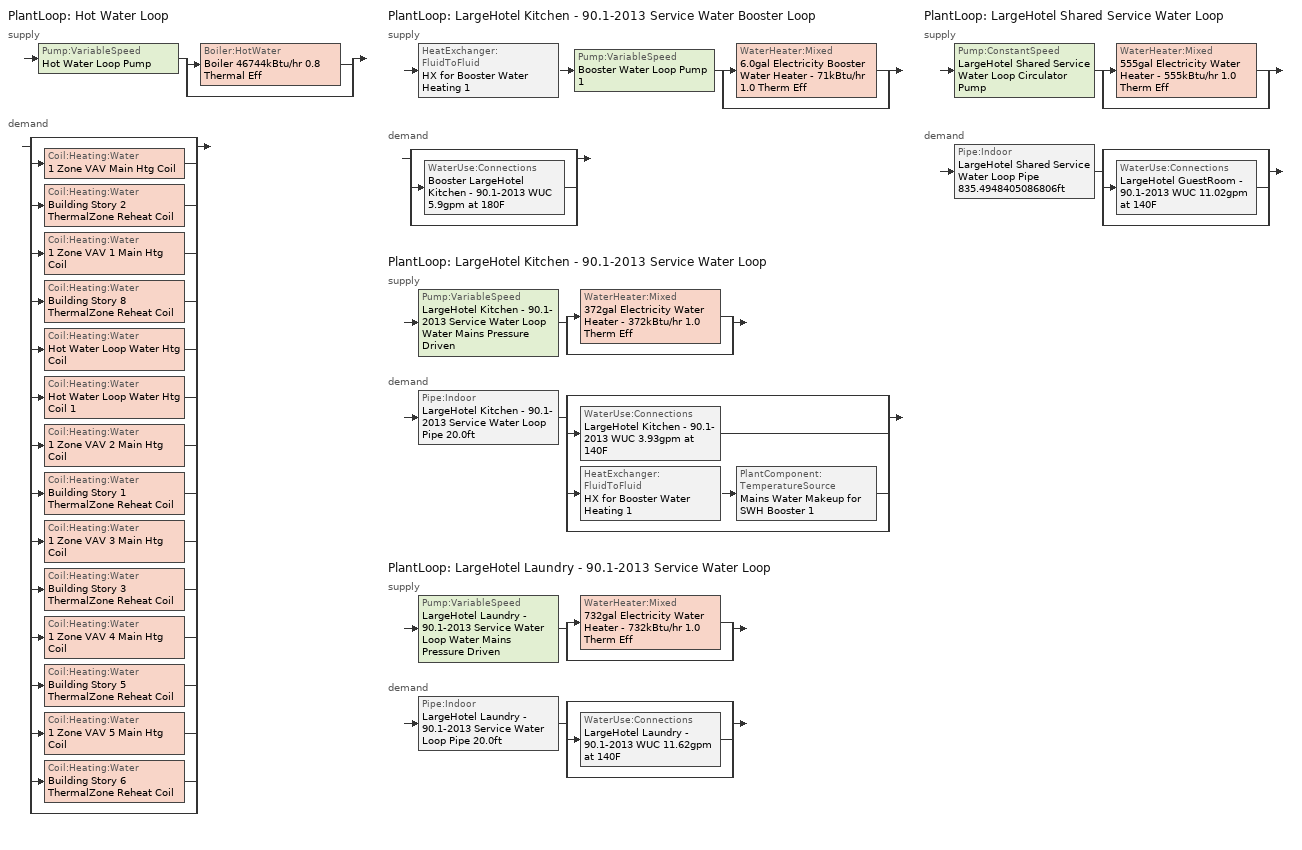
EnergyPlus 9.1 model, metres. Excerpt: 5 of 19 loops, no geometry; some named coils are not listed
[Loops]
PlantLoop 'Hot Water Loop'
 supply: Pump:VariableSpeed 'Hot Water Loop Pump' > split
  | Boiler:HotWater 'Boiler 46744kBtu/hr 0.8 Thermal Eff'
  | bypass
 demand: split
  | bypass
  | Coil:Heating:Water '1 Zone VAV Main Htg Coil'
  | Coil:Heating:Water 'Building Story 2 ThermalZone Reheat Coil'
  | Coil:Heating:Water '1 Zone VAV 1 Main Htg Coil'
  | Coil:Heating:Water 'Building Story 8 ThermalZone Reheat Coil'
  | Coil:Heating:Water 'Hot Water Loop Water Htg Coil'
  | Coil:Heating:Water 'Hot Water Loop Water Htg Coil 1'
  | Coil:Heating:Water '1 Zone VAV 2 Main Htg Coil'
  | Coil:Heating:Water 'Building Story 1 ThermalZone Reheat Coil'
  | Coil:Heating:Water '1 Zone VAV 3 Main Htg Coil'
  | Coil:Heating:Water 'Building Story 3 ThermalZone Reheat Coil'
  | Coil:Heating:Water '1 Zone VAV 4 Main Htg Coil'
  | Coil:Heating:Water 'Building Story 5 ThermalZone Reheat Coil'
  | Coil:Heating:Water '1 Zone VAV 5 Main Htg Coil'
  | Coil:Heating:Water 'Building Story 6 ThermalZone Reheat Coil'
  | bypass
PlantLoop 'LargeHotel Kitchen - 90.1-2013 Service Water Booster Loop'
 supply: HeatExchanger:FluidToFluid 'HX for Booster Water Heating 1' > Pump:VariableSpeed 'Booster Water Loop Pump 1' > split
  | WaterHeater:Mixed '6.0gal Electricity Booster Water Heater - 71kBtu/hr 1.0 Therm Eff'
  | bypass
 demand: split
  | bypass
  | WaterUse:Connections 'Booster LargeHotel Kitchen - 90.1-2013 WUC 5.9gpm at 180F'
  | bypass
PlantLoop 'LargeHotel Kitchen - 90.1-2013 Service Water Loop'
 supply: Pump:VariableSpeed 'LargeHotel Kitchen - 90.1-2013 Service Water Loop Water Mains Pressure Driven' > split
  | WaterHeater:Mixed '372gal Electricity Water Heater - 372kBtu/hr 1.0 Therm Eff'
  | bypass
 demand: Pipe:Indoor 'LargeHotel Kitchen - 90.1-2013 Service Water Loop Pipe 20.0ft' > split
  | bypass
  | WaterUse:Connections 'LargeHotel Kitchen - 90.1-2013 WUC 3.93gpm at 140F'
  | HeatExchanger:FluidToFluid 'HX for Booster Water Heating 1' > PlantComponent:TemperatureSource 'Mains Water Makeup for SWH Booster 1'
  | bypass
PlantLoop 'LargeHotel Laundry - 90.1-2013 Service Water Loop'
 supply: Pump:VariableSpeed 'LargeHotel Laundry - 90.1-2013 Service Water Loop Water Mains Pressure Driven' > split
  | WaterHeater:Mixed '732gal Electricity Water Heater - 732kBtu/hr 1.0 Therm Eff'
  | bypass
 demand: Pipe:Indoor 'LargeHotel Laundry - 90.1-2013 Service Water Loop Pipe 20.0ft' > split
  | bypass
  | WaterUse:Connections 'LargeHotel Laundry - 90.1-2013 WUC 11.62gpm at 140F'
  | bypass
PlantLoop 'LargeHotel Shared Service Water Loop'
 supply: Pump:ConstantSpeed 'LargeHotel Shared Service Water Loop Circulator Pump' > split
  | WaterHeater:Mixed '555gal Electricity Water Heater - 555kBtu/hr 1.0 Therm Eff'
  | bypass
 demand: Pipe:Indoor 'LargeHotel Shared Service Water Loop Pipe 835.4948405086806ft' > split
  | bypass
  | WaterUse:Connections 'LargeHotel GuestRoom - 90.1-2013 WUC 11.02gpm at 140F'
  | bypass
[Material] Roughness=Smooth; Thickness {m}=0.001143; Conductivity {W/m-K}=386; Density {kg/m3}=8906.27; Specific Heat {J/kg-K}=385.1856; Thermal Absorptance=0.9; Solar Absorptance=0.7; Visible Absorptance=0.7
Copper pipe 0.75in type L 1; Copper pipe 0.75in type L 2; Copper pipe 0.75in type L 6
[Construction]
Uninsulated copper pipe 0.75in type L 1: Copper pipe 0.75in type L 1
Uninsulated copper pipe 0.75in type L 2: Copper pipe 0.75in type L 2
Uninsulated copper pipe 0.75in type L 6: Copper pipe 0.75in type L 6
[ZoneControl:Thermostat] Control Object Type 1=ThermostatSetpoint:DualSetpoint
Name | Zone or ZoneList | Control Type Schedule | Control Name 1
Building Story 4 ThermalZone Thermostat | Building Story 4 ThermalZone | Building Story 4 ThermalZone Thermostat Schedule | Story Mid6 Blended Space Type Thermostat
Building Story 7 ThermalZone Thermostat | Building Story 7 ThermalZone | Building Story 7 ThermalZone Thermostat Schedule | Story Top Blended Space Type Thermostat
[ThermostatSetpoint:DualSetpoint] Heating Setpoint Temperature Schedule=HotelLarge Adva_OccGuestRoom_HtgSP_Sch; Cooling Setpoint Temperature Schedule=HotelLarge Adva_OccGuestRoom_ClgSP_Sch
Story Mid6 Blended Space Type Thermostat; Story Top Blended Space Type Thermostat
[Coil:Heating:Water] Availability Schedule=Always On Discrete; U-Factor Times Area Value {W/K}=Autosize; Maximum Water Flow Rate {m3/s}=Autosize; Performance Input Method=UFactorTimesAreaAndDesignWaterFlowRate; Rated Capacity {W}=Autosize; Rated Inlet Water Temperature {C}=82.2222; Rated Outlet Water Temperature {C}=71.1111; Rated Ratio for Air and Water Convection=0.5
Name | Rated Inlet Air Temperature {C} | Rated Outlet Air Temperature {C}
Building Story 1 ThermalZone Reheat Coil; Building Story 2 ThermalZone Reheat Coil; Building Story 3 ThermalZone Reheat Coil; Building Story 5 ThermalZone Reheat Coil; Building Story 6 ThermalZone Reheat Coil; Building Story 8 ThermalZone Reheat Coil | 12.7778 | 40
Hot Water Loop Water Htg Coil; Hot Water Loop Water Htg Coil 1 | 16.6 | 32.2
[Zone equipment]
Building Story 4 ThermalZone: Building Story 4 ThermalZone PTAC
Building Story 7 ThermalZone: Building Story 7 ThermalZone PTAC
[Sizing:Zone] Zone Cooling Design Supply Air Temperature Input Method=SupplyAirTemperature; Zone Cooling Design Supply Air Temperature {C}=13.8889; Zone Cooling Design Supply Air Temperature Difference {deltaC}=11.11; Zone Heating Design Supply Air Temperature Input Method=SupplyAirTemperature; Zone Heating Design Supply Air Temperature {C}=50; Zone Heating Design Supply Air Temperature Difference {deltaC}=11.11; Zone Cooling Design Supply Air Humidity Ratio {kgWater/kgDryAir}=0.008; Zone Heating Design Supply Air Humidity Ratio {kgWater/kgDryAir}=0.008; Cooling Design Air Flow Method=DesignDay; Cooling Design Air Flow Rate {m3/s}=0; Cooling Minimum Air Flow per Zone Floor Area {m3/s-m2}=0.000762; Cooling Minimum Air Flow {m3/s}=0; Cooling Minimum Air Flow Fraction=0; Heating Design Air Flow Method=DesignDay; Heating Design Air Flow Rate {m3/s}=0; Heating Maximum Air Flow per Zone Floor Area {m3/s-m2}=0.002032; Heating Maximum Air Flow {m3/s}=0.141576; Heating Maximum Air Flow Fraction=0.3; Account for Dedicated Outdoor Air System=No
Name | Design Specification Outdoor Air Object | Design Specification Zone Air Distribution Object
Building Story 4 ThermalZone | Blended OA 6 | Building Story 4 ThermalZone Design Spec Zone Air Dist
Building Story 7 ThermalZone | Blended OA 7 | Building Story 7 ThermalZone Design Spec Zone Air Dist
[DesignSpecification:ZoneAirDistribution] Zone Air Distribution Effectiveness in Cooling Mode=1; Zone Air Distribution Effectiveness in Heating Mode=1
Building Story 4 ThermalZone Design Spec Zone Air Dist; Building Story 7 ThermalZone Design Spec Zone Air Dist
[DesignSpecification:OutdoorAir] Outdoor Air Method=Sum; Outdoor Air Flow per Zone Floor Area {m3/s-m2}=0.0003048; Outdoor Air Flow per Zone {m3/s}=0; Outdoor Air Flow Air Changes per Hour {1/hr}=0
Name | Outdoor Air Flow per Person {m3/s-person}
Blended OA 6 | 0.00260137
Blended OA 7 | 0.00235974
[ZoneHVAC:PackagedTerminalAirConditioner] Availability Schedule=Always On Discrete; Cooling Supply Air Flow Rate {m3/s}=Autosize; Heating Supply Air Flow Rate {m3/s}=Autosize; No Load Supply Air Flow Rate {m3/s}=Autosize; Cooling Outdoor Air Flow Rate {m3/s}=Autosize; Heating Outdoor Air Flow Rate {m3/s}=Autosize; No Load Outdoor Air Flow Rate {m3/s}=Autosize; Fan Placement=DrawThrough; Supply Air Fan Operating Mode Schedule=Always On Discrete
Name | Supply Air Fan | Heating Coil | Cooling Coil
Building Story 4 ThermalZone PTAC | Building Story 4 ThermalZone PTAC Fan | Hot Water Loop Water Htg Coil | Building Story 4 ThermalZone PTAC 1spd DX AC Clg Coil 2464kBtu/hr 9.5EER
Building Story 7 ThermalZone PTAC | Building Story 7 ThermalZone PTAC Fan | Hot Water Loop Water Htg Coil 1 | Building Story 7 ThermalZone PTAC 1spd DX AC Clg Coil 2362kBtu/hr 9.5EER
[Fan:ConstantVolume] Availability Schedule=Always On Discrete; Fan Total Efficiency=0.385; Pressure Rise {Pa}=331.288; Maximum Flow Rate {m3/s}=AutoSize; Motor Efficiency=0.7; Motor In Airstream Fraction=1
Building Story 4 ThermalZone PTAC Fan; Building Story 7 ThermalZone PTAC Fan
[Coil:Cooling:DX:SingleSpeed] Availability Schedule=Always On Discrete; Gross Rated Total Cooling Capacity {W}=Autosize; Gross Rated Sensible Heat Ratio=Autosize; Gross Rated Cooling COP {W/W}=3.2994; Rated Air Flow Rate {m3/s}=Autosize; Rated Evaporator Fan Power Per Volume Flow Rate {W/(m3/s)}=773.3; Total Cooling Capacity Function of Temperature Curve=PSZ-Fine Storage DX Coil Cap-FT; Total Cooling Capacity Function of Flow Fraction Curve=DX Coil Cap-FF; Energy Input Ratio Function of Temperature Curve=PSZ-AC DX Coil EIR-FT; Energy Input Ratio Function of Flow Fraction Curve=Split DX Coil EIR-FF; Part Load Fraction Correlation Curve=HPACCOOLPLFFPLR; Condenser Type=AirCooled; Evaporative Condenser Effectiveness=0; Evaporative Condenser Air Flow Rate {m3/s}=Autosize; Evaporative Condenser Pump Rated Power Consumption {W}=Autosize; Crankcase Heater Capacity {W}=0; Maximum Outdoor Dry-Bulb Temperature for Crankcase Heater Operation {C}=0; Basin Heater Capacity {W/K}=0; Basin Heater Setpoint Temperature {C}=10
Building Story 4 ThermalZone PTAC 1spd DX AC Clg Coil 2464kBtu/hr 9.5EER; Building Story 7 ThermalZone PTAC 1spd DX AC Clg Coil 2362kBtu/hr 9.5EER
[SetpointManager:Scheduled] Control Variable=Temperature
Name | Schedule | Setpoint Node or NodeList
Hot Water Loop Setpoint Manager | Hot Water Loop Temp - 180F | Hot Water Loop Supply Outlet Node
Hot water booster setpoint manager 1 | Service Water Booster Temp - 180.00000000000006F 1 | LargeHotel Kitchen - 90.1-2013 Service Water Booster Loop Supply Outlet Node
Service hot water setpoint manager 1 | Service Water Loop Temp - 140F 1 | LargeHotel Kitchen - 90.1-2013 Service Water Loop Supply Outlet Node
Service hot water setpoint manager 2 | Service Water Loop Temp - 140F 2 | LargeHotel Laundry - 90.1-2013 Service Water Loop Supply Outlet Node
Service hot water setpoint manager 6 | Service Water Loop Temp - 140F 6 | LargeHotel Shared Service Water Loop Supply Outlet Node
[PlantLoop] Fluid Type=Water; Maximum Loop Flow Rate {m3/s}=Autosize; Minimum Loop Flow Rate {m3/s}=0; Plant Loop Volume {m3}=Autocalculate; Load Distribution Scheme=Optimal; Plant Loop Demand Calculation Scheme=SingleSetpoint
Name | Plant Equipment Operation Scheme | Maximum Loop Temperature {C} | Minimum Loop Temperature {C}
Hot Water Loop | Hot Water Loop Operation Schemes | 100 | 10
LargeHotel Kitchen - 90.1-2013 Service Water Booster Loop | LargeHotel Kitchen - 90.1-2013 Service Water Booster Loop Operation Schemes | 100 | 0
LargeHotel Kitchen - 90.1-2013 Service Water Loop | LargeHotel Kitchen - 90.1-2013 Service Water Loop Operation Schemes | 60 | 10
LargeHotel Laundry - 90.1-2013 Service Water Loop | LargeHotel Laundry - 90.1-2013 Service Water Loop Operation Schemes | 60 | 10
LargeHotel Shared Service Water Loop | LargeHotel Shared Service Water Loop Operation Schemes | 60 | 10
[Sizing:Plant] Loop Type=Heating; Sizing Option=NonCoincident; Zone Timesteps in Averaging Window=1; Coincident Sizing Factor Mode=None
Name | Design Loop Exit Temperature {C} | Loop Design Temperature Difference {deltaC}
Hot Water Loop | 82.2222 | 11.1111
LargeHotel Kitchen - 90.1-2013 Service Water Booster Loop | 82.2222 | 5
LargeHotel Kitchen - 90.1-2013 Service Water Loop; LargeHotel Laundry - 90.1-2013 Service Water Loop; LargeHotel Shared Service Water Loop | 60 | 5
[Pump:ConstantSpeed]
LargeHotel Shared Service Water Loop Circulator Pump: Design Flow Rate {m3/s}=Autosize; Design Pump Head {Pa}=29890.7; Design Power Consumption {W}=Autosize; Motor Efficiency=0.7; Fraction of Motor Inefficiencies to Fluid Stream=0; Pump Control Type=Intermittent; Design Power Sizing Method=PowerPerFlowPerPressure; Design Electric Power per Unit Flow Rate {W/(m3/s)}=348701.1; Design Shaft Power per Unit Flow Rate per Unit Head=1.28205
[Pump:VariableSpeed] Design Maximum Flow Rate {m3/s}=Autosize; Fraction of Motor Inefficiencies to Fluid Stream=0; Coefficient 1 of the Part Load Performance Curve=0; Coefficient 2 of the Part Load Performance Curve=1; Coefficient 3 of the Part Load Performance Curve=0; Coefficient 4 of the Part Load Performance Curve=0; Design Minimum Flow Rate {m3/s}=0; Skin Loss Radiative Fraction=0.5; Design Power Sizing Method=PowerPerFlowPerPressure; Design Electric Power per Unit Flow Rate {W/(m3/s)}=348701.1; Design Shaft Power per Unit Flow Rate per Unit Head=1.28205; Design Minimum Flow Rate Fraction=0
Name | Design Pump Head {Pa} | Design Power Consumption {W} | Motor Efficiency | Pump Control Type
Hot Water Loop Pump | 179344 | Autosize | 0.954 | Intermittent
Booster Water Loop Pump 1 | 0 | 0 | 1 | Continuous
LargeHotel Kitchen - 90.1-2013 Service Water Loop Water Mains Pressure Driven; LargeHotel Laundry - 90.1-2013 Service Water Loop Water Mains Pressure Driven | 0.001 | Autosize | 0.7 | Continuous
[PlantEquipmentOperationSchemes] Control Scheme Object Type 1=PlantEquipmentOperation:HeatingLoad; Control Scheme Schedule Name 1=Always On Discrete
Name | Control Scheme Name 1
Hot Water Loop Operation Schemes | Hot Water Loop Heating Operation Scheme
LargeHotel Kitchen - 90.1-2013 Service Water Booster Loop Operation Schemes | LargeHotel Kitchen - 90.1-2013 Service Water Booster Loop Heating Operation Scheme
LargeHotel Kitchen - 90.1-2013 Service Water Loop Operation Schemes | LargeHotel Kitchen - 90.1-2013 Service Water Loop Heating Operation Scheme
LargeHotel Laundry - 90.1-2013 Service Water Loop Operation Schemes | LargeHotel Laundry - 90.1-2013 Service Water Loop Heating Operation Scheme
LargeHotel Shared Service Water Loop Operation Schemes | LargeHotel Shared Service Water Loop Heating Operation Scheme
[PlantEquipmentList]
Hot Water Loop Heating Equipment List: Boiler:HotWater, Boiler 46744kBtu/hr 0.8 Thermal Eff
LargeHotel Kitchen - 90.1-2013 Service Water Booster Loop Heating Equipment List: HeatExchanger:FluidToFluid, HX for Booster Water Heating 1, WaterHeater:Mixed, 6.0gal Electricity Booster Water Heater - 71kBtu/hr 1.0 Therm Eff
LargeHotel Kitchen - 90.1-2013 Service Water Loop Heating Equipment List: WaterHeater:Mixed, 372gal Electricity Water Heater - 372kBtu/hr 1.0 Therm Eff
LargeHotel Laundry - 90.1-2013 Service Water Loop Heating Equipment List: WaterHeater:Mixed, 732gal Electricity Water Heater - 732kBtu/hr 1.0 Therm Eff
LargeHotel Shared Service Water Loop Heating Equipment List: WaterHeater:Mixed, 555gal Electricity Water Heater - 555kBtu/hr 1.0 Therm Eff
[HeatExchanger:FluidToFluid]
HX for Booster Water Heating 1: Loop Demand Side Design Flow Rate {m3/s}=Autosize; Loop Supply Side Design Flow Rate {m3/s}=Autosize; Heat Exchange Model Type=Ideal; Heat Exchanger U-Factor Times Area Value {W/K}=Autosize; Control Type=UncontrolledOn; Minimum Temperature Difference to Activate Heat Exchanger {deltaC}=0.01; Heat Transfer Metering End Use Type=LoopToLoop; Component Override Cooling Control Temperature Mode=Loop; Sizing Factor=1; Operation Minimum Temperature Limit {C}=0; Operation Maximum Temperature Limit {C}=100
[WaterHeater:Mixed] Deadband Temperature Difference {deltaC}=2; Heater Control Type=Cycle; Heater Ignition Minimum Flow Rate {m3/s}=0; Heater Ignition Delay {s}=0; Heater Fuel Type=Electricity; Heater Thermal Efficiency=1; Off Cycle Parasitic Fuel Consumption Rate {W}=0; Off Cycle Parasitic Fuel Type=Electricity; Off Cycle Parasitic Heat Fraction to Tank=0; On Cycle Parasitic Fuel Consumption Rate {W}=0; On Cycle Parasitic Fuel Type=Electricity; On Cycle Parasitic Heat Fraction to Tank=0; Ambient Temperature Indicator=Schedule; Off Cycle Loss Fraction to Zone=1; On Cycle Loss Fraction to Zone=1; Use Side Effectiveness=1; Source Side Effectiveness=1; Use Side Design Flow Rate {m3/s}=Autosize; Source Side Design Flow Rate {m3/s}=Autosize; Indirect Water Heating Recovery Time {hr}=1.5; Source Side Flow Control Mode=IndirectHeatPrimarySetpoint
Name | Tank Volume {m3} | Setpoint Temperature Schedule | Maximum Temperature Limit {C} | Heater Maximum Capacity {W} | Ambient Temperature Schedule | Off Cycle Loss Coefficient to Ambient Temperature {W/K} | On Cycle Loss Coefficient to Ambient Temperature {W/K}
6.0gal Electricity Booster Water Heater - 71kBtu/hr 1.0 Therm Eff | 0.0227125 | Service Water Booster Temp - 180.00000000000006F 1 | 82.2222 | 20910.4 | Water Heater Ambient Temp Schedule - 71.6 1 | 1.59362 | 1.59362
372gal Electricity Water Heater - 372kBtu/hr 1.0 Therm Eff | 1.4067 | Service Water Loop Temp - 140F 1 | 60 | 108908 | Water Heater Ambient Temp Schedule - 71.6f 1 | 5.23536 | 5.23536
732gal Electricity Water Heater - 732kBtu/hr 1.0 Therm Eff | 2.77092 | Service Water Loop Temp - 140F 2 | 60 | 214528 | Water Heater Ambient Temp Schedule - 71.6f 2 | 7.28698 | 7.28698
555gal Electricity Water Heater - 555kBtu/hr 1.0 Therm Eff | 2.10228 | Service Water Loop Temp - 140F 6 | 60 | 162761 | Water Heater Ambient Temp Schedule - 71.6f 6 | 6.36663 | 6.36663
[WaterUse:Connections]
Name | Water Use Equipment Name 1
Booster LargeHotel Kitchen - 90.1-2013 WUC 5.9gpm at 180F | Booster LargeHotel Kitchen - 90.1-2013 Service Water Use 5.9gpm at 180F
LargeHotel Kitchen - 90.1-2013 WUC 3.93gpm at 140F | LargeHotel Kitchen - 90.1-2013 Service Water Use 3.93gpm at 140F
LargeHotel Laundry - 90.1-2013 WUC 11.62gpm at 140F | LargeHotel Laundry - 90.1-2013 Service Water Use 11.62gpm at 140F
LargeHotel GuestRoom - 90.1-2013 WUC 11.02gpm at 140F | LargeHotel GuestRoom - 90.1-2013 Service Water Use 11.02gpm at 140F
[WaterUse:Equipment] Sensible Fraction Schedule=Fraction Sensible - 0.2; Latent Fraction Schedule=Fraction Latent - 0.05
Name | Peak Flow Rate {m3/s} | Flow Rate Fraction Schedule | Target Temperature Schedule
Booster LargeHotel Kitchen - 90.1-2013 Service Water Use 5.9gpm at 180F | 0.000372143 | HotelLarge BLDG_SWH_SCH | Mixed Water At Faucet Temp - 180F 1
LargeHotel Kitchen - 90.1-2013 Service Water Use 3.93gpm at 140F | 0.000248095 | HotelLarge BLDG_SWH_SCH | Mixed Water At Faucet Temp - 140F 2
LargeHotel Laundry - 90.1-2013 Service Water Use 11.62gpm at 140F | 0.000733047 | HotelLarge LaundryRoom_SWH_Sch_Post2004 | Mixed Water At Faucet Temp - 140F 3
LargeHotel GuestRoom - 90.1-2013 Service Water Use 11.02gpm at 140F | 0.000695199 | HotelLarge GuestRoom_SWH_Sch | Mixed Water At Faucet Temp - 140F 1
[PlantEquipmentOperation:HeatingLoad] Load Range Lower Limit 1 {W}=0; Load Range Upper Limit 1 {W}=1000000000
Name | Range Equipment List Name 1
Hot Water Loop Heating Operation Scheme | Hot Water Loop Heating Equipment List
LargeHotel Kitchen - 90.1-2013 Service Water Booster Loop Heating Operation Scheme | LargeHotel Kitchen - 90.1-2013 Service Water Booster Loop Heating Equipment List
LargeHotel Kitchen - 90.1-2013 Service Water Loop Heating Operation Scheme | LargeHotel Kitchen - 90.1-2013 Service Water Loop Heating Equipment List
LargeHotel Laundry - 90.1-2013 Service Water Loop Heating Operation Scheme | LargeHotel Laundry - 90.1-2013 Service Water Loop Heating Equipment List
LargeHotel Shared Service Water Loop Heating Operation Scheme | LargeHotel Shared Service Water Loop Heating Equipment List
[Pipe:Indoor] Environment Type=Schedule; Pipe Inside Diameter {m}=0.019939
Name | Construction | Ambient Temperature Schedule | Ambient Air Velocity Schedule | Pipe Length {m}
LargeHotel Kitchen - 90.1-2013 Service Water Loop Pipe 20.0ft | Uninsulated copper pipe 0.75in type L 1 | LargeHotel Kitchen - 90.1-2013 Service Water Loop Piping Air Temp - 70F | LargeHotel Kitchen - 90.1-2013 Service Water Loop Piping Air Velocity - 0.67mph | 6.096
LargeHotel Laundry - 90.1-2013 Service Water Loop Pipe 20.0ft | Uninsulated copper pipe 0.75in type L 2 | LargeHotel Laundry - 90.1-2013 Service Water Loop Piping Air Temp - 70F | LargeHotel Laundry - 90.1-2013 Service Water Loop Piping Air Velocity - 0.67mph | 6.096
LargeHotel Shared Service Water Loop Pipe 835.4948405086806ft | Uninsulated copper pipe 0.75in type L 6 | LargeHotel Shared Service Water Loop Piping Air Temp - 70F | LargeHotel Shared Service Water Loop Piping Air Velocity - 0.67mph | 254.659
[PlantComponent:TemperatureSource]
Mains Water Makeup for SWH Booster 1: Design Volume Flow Rate {m3/s}=Autosize; Temperature Specification Type=Scheduled; Source Temperature {C}=8; Source Temperature Schedule=Mains Water Temperature 1
[Boiler:HotWater]
Boiler 46744kBtu/hr 0.8 Thermal Eff: Fuel Type=NaturalGas; Nominal Capacity {W}=Autosize; Nominal Thermal Efficiency=0.8; Efficiency Curve Temperature Evaluation Variable=LeavingBoiler; Normalized Boiler Efficiency Curve=Boiler with Minimum Turndown; Design Water Flow Rate {m3/s}=Autosize; Minimum Part Load Ratio=0; Maximum Part Load Ratio=1.2; Optimum Part Load Ratio=1; Water Outlet Upper Temperature Limit {C}=95; Boiler Flow Mode=LeavingSetpointModulated; Parasitic Electric Load {W}=0; Sizing Factor=1
[Schedule:Compact]
Building Story 4 ThermalZone Thermostat Schedule; Building Story 7 ThermalZone Thermostat Schedule: Through: 12/31, For: AllDays, Until: 24:00, 4
[Schedule:Day:Interval]
HotelLarge Adva_OccGuestRoom_HtgSP_Sch Default: No, 09:00, 21.11, 16:00, 18.889, 24:00, 21.11
HotelLarge Adva_OccGuestRoom_HtgSP_Sch Summer Design Day; HotelLarge Adva_OccGuestRoom_HtgSP_Sch Winter Design Day; HotelLarge Adva_OccGuestRoom_ClgSP_Sch Summer Design Day; HotelLarge Adva_OccGuestRoom_ClgSP_Sch Winter Design Day: No, 24:00, 21.11
HotelLarge Adva_OccGuestRoom_ClgSP_Sch Default: No, 09:00, 21.11, 16:00, 23.333, 24:00, 21.11
Fraction Latent - 0.05 Default: No, 24:00, 0.05
Fraction Sensible - 0.2 Default: No, 24:00, 0.2
Hot Water Loop Temp - 180F Default; Mixed Water At Faucet Temp - 180F Default 1; Service Water Booster Temp - 180.00000000000006F Default 1: No, 24:00, 82.2222
HotelLarge BLDG_SWH_SCH Default: No, 01:00, 0.25, 05:00, 0.2, 06:00, 0.3, 09:00, 0.5, 10:00, 0.55, 12:00, 0.5, 14:00, 0.4, 17:00, 0.3, 18:00, 0.4, 20:00, 0.5, 21:00, 0.4, 22:00, 0.5, 23:00, 0.4, 24:00, 0.2
HotelLarge BLDG_SWH_SCH SmrDsn|Wkdy Day; HotelLarge BLDG_SWH_SCH Summer Design Day: No, 01:00, 0.2, 04:00, 0.15, 05:00, 0.2, 06:00, 0.25, 07:00, 0.5, 08:00, 0.6, 09:00, 0.55, 10:00, 0.45, 11:00, 0.4, 12:00, 0.45, 13:00, 0.4, 14:00, 0.35, 17:00, 0.3, 18:00, 0.4, 19:00, 0.55, 20:00, 0.6, 21:00, 0.5, 22:00, 0.55, 23:00, 0.45, 24:00, 0.25
HotelLarge BLDG_SWH_SCH Winter Design Day; HotelLarge BLDG_SWH_SCH WntrDsn|Sat Day: No, 01:00, 0.2, 04:00, 0.15, 05:00, 0.2, 06:00, 0.25, 07:00, 0.4, 10:00, 0.5, 11:00, 0.45, 13:00, 0.5, 14:00, 0.45, 16:00, 0.4, 17:00, 0.35, 18:00, 0.4, 20:00, 0.55, 21:00, 0.5, 22:00, 0.55, 23:00, 0.4, 24:00, 0.3
HotelLarge GuestRoom_SWH_Sch Default; HotelLarge GuestRoom_SWH_Sch Summer Design Day; HotelLarge GuestRoom_SWH_Sch Winter Design Day: No, 01:00, 0.2, 04:00, 0.15, 05:00, 0.2, 06:00, 0.25, 07:00, 0.35, 08:00, 0.6, 09:00, 0.8, 10:00, 0.55, 11:00, 0.4, 12:00, 0.3, 17:00, 0.2, 18:00, 0.25, 19:00, 0.3, 22:00, 0.4, 23:00, 0.6, 24:00, 0.35
HotelLarge GuestRoom_SWH_Sch Wkdy Day: No, 01:00, 0.2, 04:00, 0.15, 05:00, 0.2, 06:00, 0.35, 07:00, 0.6, 08:00, 0.8, 09:00, 0.55, 10:00, 0.4, 11:00, 0.3, 17:00, 0.2, 18:00, 0.3, 19:00, 0.55, 21:00, 0.4, 22:00, 0.6, 23:00, 0.45, 24:00, 0.25
HotelLarge LaundryRoom_SWH_Sch_Post2004 Default; HotelLarge LaundryRoom_SWH_Sch_Post2004 Summer Design Day; HotelLarge LaundryRoom_SWH_Sch_Post2004 Winter Design Day: No, 17:00, 0, 24:00, 1
LargeHotel Kitchen - 90.1-2013 Service Water Loop Piping Air Temp - 70F Default; LargeHotel Laundry - 90.1-2013 Service Water Loop Piping Air Temp - 70F Default; LargeHotel Shared Service Water Loop Piping Air Temp - 70F Default: No, 24:00, 21.1111
LargeHotel Kitchen - 90.1-2013 Service Water Loop Piping Air Velocity - 0.67mph Default; LargeHotel Laundry - 90.1-2013 Service Water Loop Piping Air Velocity - 0.67mph Default; LargeHotel Shared Service Water Loop Piping Air Velocity - 0.67mph Default: No, 24:00, 0.3
Mixed Water At Faucet Temp - 140F Default 1; Mixed Water At Faucet Temp - 140F Default 2; Mixed Water At Faucet Temp - 140F Default 3; Service Water Loop Temp - 140F Default 1; Service Water Loop Temp - 140F Default 2; Service Water Loop Temp - 140F Default 6: No, 24:00, 60
Water Heater Ambient Temp Schedule - 71.6 Default 1; Water Heater Ambient Temp Schedule - 71.6f Default 1; Water Heater Ambient Temp Schedule - 71.6f Default 2; Water Heater Ambient Temp Schedule - 71.6f Default 6: No, 24:00, 22
[Schedule:Week:Daily]
HotelLarge Adva_OccGuestRoom_HtgSP_Sch Week Rule - Jan1-Dec31: HotelLarge Adva_OccGuestRoom_HtgSP_Sch Default, HotelLarge Adva_OccGuestRoom_HtgSP_Sch Default, HotelLarge Adva_OccGuestRoom_HtgSP_Sch Default, HotelLarge Adva_OccGuestRoom_HtgSP_Sch Default, HotelLarge Adva_OccGuestRoom_HtgSP_Sch Default, HotelLarge Adva_OccGuestRoom_HtgSP_Sch Default, HotelLarge Adva_OccGuestRoom_HtgSP_Sch Default, HotelLarge Adva_OccGuestRoom_HtgSP_Sch Default, HotelLarge Adva_OccGuestRoom_HtgSP_Sch Summer Design Day, HotelLarge Adva_OccGuestRoom_HtgSP_Sch Winter Design Day, HotelLarge Adva_OccGuestRoom_HtgSP_Sch Default, HotelLarge Adva_OccGuestRoom_HtgSP_Sch Default
HotelLarge Adva_OccGuestRoom_ClgSP_Sch Week Rule - Jan1-Dec31: HotelLarge Adva_OccGuestRoom_ClgSP_Sch Default, HotelLarge Adva_OccGuestRoom_ClgSP_Sch Default, HotelLarge Adva_OccGuestRoom_ClgSP_Sch Default, HotelLarge Adva_OccGuestRoom_ClgSP_Sch Default, HotelLarge Adva_OccGuestRoom_ClgSP_Sch Default, HotelLarge Adva_OccGuestRoom_ClgSP_Sch Default, HotelLarge Adva_OccGuestRoom_ClgSP_Sch Default, HotelLarge Adva_OccGuestRoom_ClgSP_Sch Default, HotelLarge Adva_OccGuestRoom_ClgSP_Sch Summer Design Day, HotelLarge Adva_OccGuestRoom_ClgSP_Sch Winter Design Day, HotelLarge Adva_OccGuestRoom_ClgSP_Sch Default, HotelLarge Adva_OccGuestRoom_ClgSP_Sch Default
Fraction Latent - 0.05 Week Rule - Jan1-Dec31: Fraction Latent - 0.05 Default, Fraction Latent - 0.05 Default, Fraction Latent - 0.05 Default, Fraction Latent - 0.05 Default, Fraction Latent - 0.05 Default, Fraction Latent - 0.05 Default, Fraction Latent - 0.05 Default, Fraction Latent - 0.05 Default, Fraction Latent - 0.05 Default, Fraction Latent - 0.05 Default, Fraction Latent - 0.05 Default, Fraction Latent - 0.05 Default
Fraction Sensible - 0.2 Week Rule - Jan1-Dec31: Fraction Sensible - 0.2 Default, Fraction Sensible - 0.2 Default, Fraction Sensible - 0.2 Default, Fraction Sensible - 0.2 Default, Fraction Sensible - 0.2 Default, Fraction Sensible - 0.2 Default, Fraction Sensible - 0.2 Default, Fraction Sensible - 0.2 Default, Fraction Sensible - 0.2 Default, Fraction Sensible - 0.2 Default, Fraction Sensible - 0.2 Default, Fraction Sensible - 0.2 Default
Hot Water Loop Temp - 180F Week Rule - Jan1-Dec31: Hot Water Loop Temp - 180F Default, Hot Water Loop Temp - 180F Default, Hot Water Loop Temp - 180F Default, Hot Water Loop Temp - 180F Default, Hot Water Loop Temp - 180F Default, Hot Water Loop Temp - 180F Default, Hot Water Loop Temp - 180F Default, Hot Water Loop Temp - 180F Default, Hot Water Loop Temp - 180F Default, Hot Water Loop Temp - 180F Default, Hot Water Loop Temp - 180F Default, Hot Water Loop Temp - 180F Default
HotelLarge BLDG_SWH_SCH Week Rule - Jan1-Jan5: HotelLarge BLDG_SWH_SCH Default, HotelLarge BLDG_SWH_SCH Default, HotelLarge BLDG_SWH_SCH SmrDsn|Wkdy Day, HotelLarge BLDG_SWH_SCH SmrDsn|Wkdy Day, HotelLarge BLDG_SWH_SCH SmrDsn|Wkdy Day, HotelLarge BLDG_SWH_SCH SmrDsn|Wkdy Day, HotelLarge BLDG_SWH_SCH WntrDsn|Sat Day, HotelLarge BLDG_SWH_SCH Default, HotelLarge BLDG_SWH_SCH Summer Design Day, HotelLarge BLDG_SWH_SCH Winter Design Day, HotelLarge BLDG_SWH_SCH Default, HotelLarge BLDG_SWH_SCH Default
HotelLarge BLDG_SWH_SCH Week Rule - Jan6-Dec31: HotelLarge BLDG_SWH_SCH Default, HotelLarge BLDG_SWH_SCH SmrDsn|Wkdy Day, HotelLarge BLDG_SWH_SCH SmrDsn|Wkdy Day, HotelLarge BLDG_SWH_SCH SmrDsn|Wkdy Day, HotelLarge BLDG_SWH_SCH SmrDsn|Wkdy Day, HotelLarge BLDG_SWH_SCH SmrDsn|Wkdy Day, HotelLarge BLDG_SWH_SCH WntrDsn|Sat Day, HotelLarge BLDG_SWH_SCH Default, HotelLarge BLDG_SWH_SCH Summer Design Day, HotelLarge BLDG_SWH_SCH Winter Design Day, HotelLarge BLDG_SWH_SCH Default, HotelLarge BLDG_SWH_SCH Default
HotelLarge GuestRoom_SWH_Sch Week Rule - Jan1-Jan5: HotelLarge GuestRoom_SWH_Sch Default, HotelLarge GuestRoom_SWH_Sch Default, HotelLarge GuestRoom_SWH_Sch Wkdy Day, HotelLarge GuestRoom_SWH_Sch Wkdy Day, HotelLarge GuestRoom_SWH_Sch Wkdy Day, HotelLarge GuestRoom_SWH_Sch Wkdy Day, HotelLarge GuestRoom_SWH_Sch Default, HotelLarge GuestRoom_SWH_Sch Default, HotelLarge GuestRoom_SWH_Sch Summer Design Day, HotelLarge GuestRoom_SWH_Sch Winter Design Day, HotelLarge GuestRoom_SWH_Sch Default, HotelLarge GuestRoom_SWH_Sch Default
HotelLarge GuestRoom_SWH_Sch Week Rule - Jan6-Dec31: HotelLarge GuestRoom_SWH_Sch Default, HotelLarge GuestRoom_SWH_Sch Wkdy Day, HotelLarge GuestRoom_SWH_Sch Wkdy Day, HotelLarge GuestRoom_SWH_Sch Wkdy Day, HotelLarge GuestRoom_SWH_Sch Wkdy Day, HotelLarge GuestRoom_SWH_Sch Wkdy Day, HotelLarge GuestRoom_SWH_Sch Default, HotelLarge GuestRoom_SWH_Sch Default, HotelLarge GuestRoom_SWH_Sch Summer Design Day, HotelLarge GuestRoom_SWH_Sch Winter Design Day, HotelLarge GuestRoom_SWH_Sch Default, HotelLarge GuestRoom_SWH_Sch Default
HotelLarge LaundryRoom_SWH_Sch_Post2004 Week Rule - Jan1-Dec31: HotelLarge LaundryRoom_SWH_Sch_Post2004 Default, HotelLarge LaundryRoom_SWH_Sch_Post2004 Default, HotelLarge LaundryRoom_SWH_Sch_Post2004 Default, HotelLarge LaundryRoom_SWH_Sch_Post2004 Default, HotelLarge LaundryRoom_SWH_Sch_Post2004 Default, HotelLarge LaundryRoom_SWH_Sch_Post2004 Default, HotelLarge LaundryRoom_SWH_Sch_Post2004 Default, HotelLarge LaundryRoom_SWH_Sch_Post2004 Default, HotelLarge LaundryRoom_SWH_Sch_Post2004 Summer Design Day, HotelLarge LaundryRoom_SWH_Sch_Post2004 Winter Design Day, HotelLarge LaundryRoom_SWH_Sch_Post2004 Default, HotelLarge LaundryRoom_SWH_Sch_Post2004 Default
LargeHotel Kitchen - 90.1-2013 Service Water Loop Piping Air Temp - 70F Week Rule - Jan1-Dec31: LargeHotel Kitchen - 90.1-2013 Service Water Loop Piping Air Temp - 70F Default, LargeHotel Kitchen - 90.1-2013 Service Water Loop Piping Air Temp - 70F Default, LargeHotel Kitchen - 90.1-2013 Service Water Loop Piping Air Temp - 70F Default, LargeHotel Kitchen - 90.1-2013 Service Water Loop Piping Air Temp - 70F Default, LargeHotel Kitchen - 90.1-2013 Service Water Loop Piping Air Temp - 70F Default, LargeHotel Kitchen - 90.1-2013 Service Water Loop Piping Air Temp - 70F Default, LargeHotel Kitchen - 90.1-2013 Service Water Loop Piping Air Temp - 70F Default, LargeHotel Kitchen - 90.1-2013 Service Water Loop Piping Air Temp - 70F Default, LargeHotel Kitchen - 90.1-2013 Service Water Loop Piping Air Temp - 70F Default, LargeHotel Kitchen - 90.1-2013 Service Water Loop Piping Air Temp - 70F Default, LargeHotel Kitchen - 90.1-2013 Service Water Loop Piping Air Temp - 70F Default, LargeHotel Kitchen - 90.1-2013 Service Water Loop Piping Air Temp - 70F Default
LargeHotel Kitchen - 90.1-2013 Service Water Loop Piping Air Velocity - 0.67mph Week Rule - Jan1-Dec31: LargeHotel Kitchen - 90.1-2013 Service Water Loop Piping Air Velocity - 0.67mph Default, LargeHotel Kitchen - 90.1-2013 Service Water Loop Piping Air Velocity - 0.67mph Default, LargeHotel Kitchen - 90.1-2013 Service Water Loop Piping Air Velocity - 0.67mph Default, LargeHotel Kitchen - 90.1-2013 Service Water Loop Piping Air Velocity - 0.67mph Default, LargeHotel Kitchen - 90.1-2013 Service Water Loop Piping Air Velocity - 0.67mph Default, LargeHotel Kitchen - 90.1-2013 Service Water Loop Piping Air Velocity - 0.67mph Default, LargeHotel Kitchen - 90.1-2013 Service Water Loop Piping Air Velocity - 0.67mph Default, LargeHotel Kitchen - 90.1-2013 Service Water Loop Piping Air Velocity - 0.67mph Default, LargeHotel Kitchen - 90.1-2013 Service Water Loop Piping Air Velocity - 0.67mph Default, LargeHotel Kitchen - 90.1-2013 Service Water Loop Piping Air Velocity - 0.67mph Default, LargeHotel Kitchen - 90.1-2013 Service Water Loop Piping Air Velocity - 0.67mph Default, LargeHotel Kitchen - 90.1-2013 Service Water Loop Piping Air Velocity - 0.67mph Default
LargeHotel Laundry - 90.1-2013 Service Water Loop Piping Air Temp - 70F Week Rule - Jan1-Dec31: LargeHotel Laundry - 90.1-2013 Service Water Loop Piping Air Temp - 70F Default, LargeHotel Laundry - 90.1-2013 Service Water Loop Piping Air Temp - 70F Default, LargeHotel Laundry - 90.1-2013 Service Water Loop Piping Air Temp - 70F Default, LargeHotel Laundry - 90.1-2013 Service Water Loop Piping Air Temp - 70F Default, LargeHotel Laundry - 90.1-2013 Service Water Loop Piping Air Temp - 70F Default, LargeHotel Laundry - 90.1-2013 Service Water Loop Piping Air Temp - 70F Default, LargeHotel Laundry - 90.1-2013 Service Water Loop Piping Air Temp - 70F Default, LargeHotel Laundry - 90.1-2013 Service Water Loop Piping Air Temp - 70F Default, LargeHotel Laundry - 90.1-2013 Service Water Loop Piping Air Temp - 70F Default, LargeHotel Laundry - 90.1-2013 Service Water Loop Piping Air Temp - 70F Default, LargeHotel Laundry - 90.1-2013 Service Water Loop Piping Air Temp - 70F Default, LargeHotel Laundry - 90.1-2013 Service Water Loop Piping Air Temp - 70F Default
LargeHotel Laundry - 90.1-2013 Service Water Loop Piping Air Velocity - 0.67mph Week Rule - Jan1-Dec31: LargeHotel Laundry - 90.1-2013 Service Water Loop Piping Air Velocity - 0.67mph Default, LargeHotel Laundry - 90.1-2013 Service Water Loop Piping Air Velocity - 0.67mph Default, LargeHotel Laundry - 90.1-2013 Service Water Loop Piping Air Velocity - 0.67mph Default, LargeHotel Laundry - 90.1-2013 Service Water Loop Piping Air Velocity - 0.67mph Default, LargeHotel Laundry - 90.1-2013 Service Water Loop Piping Air Velocity - 0.67mph Default, LargeHotel Laundry - 90.1-2013 Service Water Loop Piping Air Velocity - 0.67mph Default, LargeHotel Laundry - 90.1-2013 Service Water Loop Piping Air Velocity - 0.67mph Default, LargeHotel Laundry - 90.1-2013 Service Water Loop Piping Air Velocity - 0.67mph Default, LargeHotel Laundry - 90.1-2013 Service Water Loop Piping Air Velocity - 0.67mph Default, LargeHotel Laundry - 90.1-2013 Service Water Loop Piping Air Velocity - 0.67mph Default, LargeHotel Laundry - 90.1-2013 Service Water Loop Piping Air Velocity - 0.67mph Default, LargeHotel Laundry - 90.1-2013 Service Water Loop Piping Air Velocity - 0.67mph Default
LargeHotel Shared Service Water Loop Piping Air Temp - 70F Week Rule - Jan1-Dec31: LargeHotel Shared Service Water Loop Piping Air Temp - 70F Default, LargeHotel Shared Service Water Loop Piping Air Temp - 70F Default, LargeHotel Shared Service Water Loop Piping Air Temp - 70F Default, LargeHotel Shared Service Water Loop Piping Air Temp - 70F Default, LargeHotel Shared Service Water Loop Piping Air Temp - 70F Default, LargeHotel Shared Service Water Loop Piping Air Temp - 70F Default, LargeHotel Shared Service Water Loop Piping Air Temp - 70F Default, LargeHotel Shared Service Water Loop Piping Air Temp - 70F Default, LargeHotel Shared Service Water Loop Piping Air Temp - 70F Default, LargeHotel Shared Service Water Loop Piping Air Temp - 70F Default, LargeHotel Shared Service Water Loop Piping Air Temp - 70F Default, LargeHotel Shared Service Water Loop Piping Air Temp - 70F Default
LargeHotel Shared Service Water Loop Piping Air Velocity - 0.67mph Week Rule - Jan1-Dec31: LargeHotel Shared Service Water Loop Piping Air Velocity - 0.67mph Default, LargeHotel Shared Service Water Loop Piping Air Velocity - 0.67mph Default, LargeHotel Shared Service Water Loop Piping Air Velocity - 0.67mph Default, LargeHotel Shared Service Water Loop Piping Air Velocity - 0.67mph Default, LargeHotel Shared Service Water Loop Piping Air Velocity - 0.67mph Default, LargeHotel Shared Service Water Loop Piping Air Velocity - 0.67mph Default, LargeHotel Shared Service Water Loop Piping Air Velocity - 0.67mph Default, LargeHotel Shared Service Water Loop Piping Air Velocity - 0.67mph Default, LargeHotel Shared Service Water Loop Piping Air Velocity - 0.67mph Default, LargeHotel Shared Service Water Loop Piping Air Velocity - 0.67mph Default, LargeHotel Shared Service Water Loop Piping Air Velocity - 0.67mph Default, LargeHotel Shared Service Water Loop Piping Air Velocity - 0.67mph Default
Mixed Water At Faucet Temp - 140F 1 Week Rule - Jan1-Dec31: Mixed Water At Faucet Temp - 140F Default 1, Mixed Water At Faucet Temp - 140F Default 1, Mixed Water At Faucet Temp - 140F Default 1, Mixed Water At Faucet Temp - 140F Default 1, Mixed Water At Faucet Temp - 140F Default 1, Mixed Water At Faucet Temp - 140F Default 1, Mixed Water At Faucet Temp - 140F Default 1, Mixed Water At Faucet Temp - 140F Default 1, Mixed Water At Faucet Temp - 140F Default 1, Mixed Water At Faucet Temp - 140F Default 1, Mixed Water At Faucet Temp - 140F Default 1, Mixed Water At Faucet Temp - 140F Default 1
Mixed Water At Faucet Temp - 140F 2 Week Rule - Jan1-Dec31: Mixed Water At Faucet Temp - 140F Default 2, Mixed Water At Faucet Temp - 140F Default 2, Mixed Water At Faucet Temp - 140F Default 2, Mixed Water At Faucet Temp - 140F Default 2, Mixed Water At Faucet Temp - 140F Default 2, Mixed Water At Faucet Temp - 140F Default 2, Mixed Water At Faucet Temp - 140F Default 2, Mixed Water At Faucet Temp - 140F Default 2, Mixed Water At Faucet Temp - 140F Default 2, Mixed Water At Faucet Temp - 140F Default 2, Mixed Water At Faucet Temp - 140F Default 2, Mixed Water At Faucet Temp - 140F Default 2
Mixed Water At Faucet Temp - 140F 3 Week Rule - Jan1-Dec31: Mixed Water At Faucet Temp - 140F Default 3, Mixed Water At Faucet Temp - 140F Default 3, Mixed Water At Faucet Temp - 140F Default 3, Mixed Water At Faucet Temp - 140F Default 3, Mixed Water At Faucet Temp - 140F Default 3, Mixed Water At Faucet Temp - 140F Default 3, Mixed Water At Faucet Temp - 140F Default 3, Mixed Water At Faucet Temp - 140F Default 3, Mixed Water At Faucet Temp - 140F Default 3, Mixed Water At Faucet Temp - 140F Default 3, Mixed Water At Faucet Temp - 140F Default 3, Mixed Water At Faucet Temp - 140F Default 3
Mixed Water At Faucet Temp - 180F 1 Week Rule - Jan1-Dec31: Mixed Water At Faucet Temp - 180F Default 1, Mixed Water At Faucet Temp - 180F Default 1, Mixed Water At Faucet Temp - 180F Default 1, Mixed Water At Faucet Temp - 180F Default 1, Mixed Water At Faucet Temp - 180F Default 1, Mixed Water At Faucet Temp - 180F Default 1, Mixed Water At Faucet Temp - 180F Default 1, Mixed Water At Faucet Temp - 180F Default 1, Mixed Water At Faucet Temp - 180F Default 1, Mixed Water At Faucet Temp - 180F Default 1, Mixed Water At Faucet Temp - 180F Default 1, Mixed Water At Faucet Temp - 180F Default 1
Service Water Booster Temp - 180.00000000000006F 1 Week Rule - Jan1-Dec31: Service Water Booster Temp - 180.00000000000006F Default 1, Service Water Booster Temp - 180.00000000000006F Default 1, Service Water Booster Temp - 180.00000000000006F Default 1, Service Water Booster Temp - 180.00000000000006F Default 1, Service Water Booster Temp - 180.00000000000006F Default 1, Service Water Booster Temp - 180.00000000000006F Default 1, Service Water Booster Temp - 180.00000000000006F Default 1, Service Water Booster Temp - 180.00000000000006F Default 1, Service Water Booster Temp - 180.00000000000006F Default 1, Service Water Booster Temp - 180.00000000000006F Default 1, Service Water Booster Temp - 180.00000000000006F Default 1, Service Water Booster Temp - 180.00000000000006F Default 1
Service Water Loop Temp - 140F 1 Week Rule - Jan1-Dec31: Service Water Loop Temp - 140F Default 1, Service Water Loop Temp - 140F Default 1, Service Water Loop Temp - 140F Default 1, Service Water Loop Temp - 140F Default 1, Service Water Loop Temp - 140F Default 1, Service Water Loop Temp - 140F Default 1, Service Water Loop Temp - 140F Default 1, Service Water Loop Temp - 140F Default 1, Service Water Loop Temp - 140F Default 1, Service Water Loop Temp - 140F Default 1, Service Water Loop Temp - 140F Default 1, Service Water Loop Temp - 140F Default 1
Service Water Loop Temp - 140F 2 Week Rule - Jan1-Dec31: Service Water Loop Temp - 140F Default 2, Service Water Loop Temp - 140F Default 2, Service Water Loop Temp - 140F Default 2, Service Water Loop Temp - 140F Default 2, Service Water Loop Temp - 140F Default 2, Service Water Loop Temp - 140F Default 2, Service Water Loop Temp - 140F Default 2, Service Water Loop Temp - 140F Default 2, Service Water Loop Temp - 140F Default 2, Service Water Loop Temp - 140F Default 2, Service Water Loop Temp - 140F Default 2, Service Water Loop Temp - 140F Default 2
Service Water Loop Temp - 140F 6 Week Rule - Jan1-Dec31: Service Water Loop Temp - 140F Default 6, Service Water Loop Temp - 140F Default 6, Service Water Loop Temp - 140F Default 6, Service Water Loop Temp - 140F Default 6, Service Water Loop Temp - 140F Default 6, Service Water Loop Temp - 140F Default 6, Service Water Loop Temp - 140F Default 6, Service Water Loop Temp - 140F Default 6, Service Water Loop Temp - 140F Default 6, Service Water Loop Temp - 140F Default 6, Service Water Loop Temp - 140F Default 6, Service Water Loop Temp - 140F Default 6
Water Heater Ambient Temp Schedule - 71.6 1 Week Rule - Jan1-Dec31: Water Heater Ambient Temp Schedule - 71.6 Default 1, Water Heater Ambient Temp Schedule - 71.6 Default 1, Water Heater Ambient Temp Schedule - 71.6 Default 1, Water Heater Ambient Temp Schedule - 71.6 Default 1, Water Heater Ambient Temp Schedule - 71.6 Default 1, Water Heater Ambient Temp Schedule - 71.6 Default 1, Water Heater Ambient Temp Schedule - 71.6 Default 1, Water Heater Ambient Temp Schedule - 71.6 Default 1, Water Heater Ambient Temp Schedule - 71.6 Default 1, Water Heater Ambient Temp Schedule - 71.6 Default 1, Water Heater Ambient Temp Schedule - 71.6 Default 1, Water Heater Ambient Temp Schedule - 71.6 Default 1
Water Heater Ambient Temp Schedule - 71.6f 1 Week Rule - Jan1-Dec31: Water Heater Ambient Temp Schedule - 71.6f Default 1, Water Heater Ambient Temp Schedule - 71.6f Default 1, Water Heater Ambient Temp Schedule - 71.6f Default 1, Water Heater Ambient Temp Schedule - 71.6f Default 1, Water Heater Ambient Temp Schedule - 71.6f Default 1, Water Heater Ambient Temp Schedule - 71.6f Default 1, Water Heater Ambient Temp Schedule - 71.6f Default 1, Water Heater Ambient Temp Schedule - 71.6f Default 1, Water Heater Ambient Temp Schedule - 71.6f Default 1, Water Heater Ambient Temp Schedule - 71.6f Default 1, Water Heater Ambient Temp Schedule - 71.6f Default 1, Water Heater Ambient Temp Schedule - 71.6f Default 1
Water Heater Ambient Temp Schedule - 71.6f 2 Week Rule - Jan1-Dec31: Water Heater Ambient Temp Schedule - 71.6f Default 2, Water Heater Ambient Temp Schedule - 71.6f Default 2, Water Heater Ambient Temp Schedule - 71.6f Default 2, Water Heater Ambient Temp Schedule - 71.6f Default 2, Water Heater Ambient Temp Schedule - 71.6f Default 2, Water Heater Ambient Temp Schedule - 71.6f Default 2, Water Heater Ambient Temp Schedule - 71.6f Default 2, Water Heater Ambient Temp Schedule - 71.6f Default 2, Water Heater Ambient Temp Schedule - 71.6f Default 2, Water Heater Ambient Temp Schedule - 71.6f Default 2, Water Heater Ambient Temp Schedule - 71.6f Default 2, Water Heater Ambient Temp Schedule - 71.6f Default 2
Water Heater Ambient Temp Schedule - 71.6f 6 Week Rule - Jan1-Dec31: Water Heater Ambient Temp Schedule - 71.6f Default 6, Water Heater Ambient Temp Schedule - 71.6f Default 6, Water Heater Ambient Temp Schedule - 71.6f Default 6, Water Heater Ambient Temp Schedule - 71.6f Default 6, Water Heater Ambient Temp Schedule - 71.6f Default 6, Water Heater Ambient Temp Schedule - 71.6f Default 6, Water Heater Ambient Temp Schedule - 71.6f Default 6, Water Heater Ambient Temp Schedule - 71.6f Default 6, Water Heater Ambient Temp Schedule - 71.6f Default 6, Water Heater Ambient Temp Schedule - 71.6f Default 6, Water Heater Ambient Temp Schedule - 71.6f Default 6, Water Heater Ambient Temp Schedule - 71.6f Default 6
[Schedule:Year]
HotelLarge Adva_OccGuestRoom_HtgSP_Sch: HotelLarge Adva_OccGuestRoom_HtgSP_Sch Week Rule - Jan1-Dec31, 1, 1, 12, 31
HotelLarge Adva_OccGuestRoom_ClgSP_Sch: HotelLarge Adva_OccGuestRoom_ClgSP_Sch Week Rule - Jan1-Dec31, 1, 1, 12, 31
Fraction Latent - 0.05: Fraction Latent - 0.05 Week Rule - Jan1-Dec31, 1, 1, 12, 31
Fraction Sensible - 0.2: Fraction Sensible - 0.2 Week Rule - Jan1-Dec31, 1, 1, 12, 31
Hot Water Loop Temp - 180F: Hot Water Loop Temp - 180F Week Rule - Jan1-Dec31, 1, 1, 12, 31
HotelLarge BLDG_SWH_SCH: HotelLarge BLDG_SWH_SCH Week Rule - Jan1-Jan5, 1, 1, 1, 5, HotelLarge BLDG_SWH_SCH Week Rule - Jan6-Dec31, 1, 6, 12, 31
HotelLarge GuestRoom_SWH_Sch: HotelLarge GuestRoom_SWH_Sch Week Rule - Jan1-Jan5, 1, 1, 1, 5, HotelLarge GuestRoom_SWH_Sch Week Rule - Jan6-Dec31, 1, 6, 12, 31
HotelLarge LaundryRoom_SWH_Sch_Post2004: HotelLarge LaundryRoom_SWH_Sch_Post2004 Week Rule - Jan1-Dec31, 1, 1, 12, 31
LargeHotel Kitchen - 90.1-2013 Service Water Loop Piping Air Temp - 70F: LargeHotel Kitchen - 90.1-2013 Service Water Loop Piping Air Temp - 70F Week Rule - Jan1-Dec31, 1, 1, 12, 31
LargeHotel Kitchen - 90.1-2013 Service Water Loop Piping Air Velocity - 0.67mph: LargeHotel Kitchen - 90.1-2013 Service Water Loop Piping Air Velocity - 0.67mph Week Rule - Jan1-Dec31, 1, 1, 12, 31
LargeHotel Laundry - 90.1-2013 Service Water Loop Piping Air Temp - 70F: LargeHotel Laundry - 90.1-2013 Service Water Loop Piping Air Temp - 70F Week Rule - Jan1-Dec31, 1, 1, 12, 31
LargeHotel Laundry - 90.1-2013 Service Water Loop Piping Air Velocity - 0.67mph: LargeHotel Laundry - 90.1-2013 Service Water Loop Piping Air Velocity - 0.67mph Week Rule - Jan1-Dec31, 1, 1, 12, 31
LargeHotel Shared Service Water Loop Piping Air Temp - 70F: LargeHotel Shared Service Water Loop Piping Air Temp - 70F Week Rule - Jan1-Dec31, 1, 1, 12, 31
LargeHotel Shared Service Water Loop Piping Air Velocity - 0.67mph: LargeHotel Shared Service Water Loop Piping Air Velocity - 0.67mph Week Rule - Jan1-Dec31, 1, 1, 12, 31
Mixed Water At Faucet Temp - 140F 1: Mixed Water At Faucet Temp - 140F 1 Week Rule - Jan1-Dec31, 1, 1, 12, 31
Mixed Water At Faucet Temp - 140F 2: Mixed Water At Faucet Temp - 140F 2 Week Rule - Jan1-Dec31, 1, 1, 12, 31
Mixed Water At Faucet Temp - 140F 3: Mixed Water At Faucet Temp - 140F 3 Week Rule - Jan1-Dec31, 1, 1, 12, 31
Mixed Water At Faucet Temp - 180F 1: Mixed Water At Faucet Temp - 180F 1 Week Rule - Jan1-Dec31, 1, 1, 12, 31
Service Water Booster Temp - 180.00000000000006F 1: Service Water Booster Temp - 180.00000000000006F 1 Week Rule - Jan1-Dec31, 1, 1, 12, 31
Service Water Loop Temp - 140F 1: Service Water Loop Temp - 140F 1 Week Rule - Jan1-Dec31, 1, 1, 12, 31
Service Water Loop Temp - 140F 2: Service Water Loop Temp - 140F 2 Week Rule - Jan1-Dec31, 1, 1, 12, 31
Service Water Loop Temp - 140F 6: Service Water Loop Temp - 140F 6 Week Rule - Jan1-Dec31, 1, 1, 12, 31
Water Heater Ambient Temp Schedule - 71.6 1: Water Heater Ambient Temp Schedule - 71.6 1 Week Rule - Jan1-Dec31, 1, 1, 12, 31
Water Heater Ambient Temp Schedule - 71.6f 1: Water Heater Ambient Temp Schedule - 71.6f 1 Week Rule - Jan1-Dec31, 1, 1, 12, 31
Water Heater Ambient Temp Schedule - 71.6f 2: Water Heater Ambient Temp Schedule - 71.6f 2 Week Rule - Jan1-Dec31, 1, 1, 12, 31
Water Heater Ambient Temp Schedule - 71.6f 6: Water Heater Ambient Temp Schedule - 71.6f 6 Week Rule - Jan1-Dec31, 1, 1, 12, 31
[Schedule:Constant]
Name | Hourly Value
Always On Discrete | 1
Mains Water Temperature 1 | 10
[Curve:Biquadratic] Minimum Value of x {BasedOnField A2}=12.77778; Maximum Value of x {BasedOnField A2}=23.88889; Minimum Value of y {BasedOnField A3}=23.88889; Maximum Value of y {BasedOnField A3}=46.11111
Name | Coefficient1 Constant | Coefficient2 x | Coefficient3 x**2 | Coefficient4 y | Coefficient5 y**2 | Coefficient6 x*y
PSZ-Fine Storage DX Coil Cap-FT | 0.942588 | 0.00954335 | 0.00068377 | -0.0110427 | 5.249e-06 | -9.72e-06
PSZ-AC DX Coil EIR-FT | 0.342414 | 0.034885 | -0.0006237 | 0.00497722 | 0.000437951 | -0.000728028
[Curve:Quadratic]
Name | Coefficient1 Constant | Coefficient2 x | Coefficient3 x**2 | Minimum Value of x {BasedOnField A2} | Maximum Value of x {BasedOnField A2}
DX Coil Cap-FF | 0.8 | 0.2 | 0 | 0.5 | 1.5
Split DX Coil EIR-FF | 1.1552 | -0.1808 | 0.0256 | 0.5 | 1.5
HPACCOOLPLFFPLR | 0.85 | 0.15 | 0 | 0 | 1
[Curve:Cubic]
Boiler with Minimum Turndown: Coefficient1 Constant=0.7791; Coefficient2 x=1.4745; Coefficient3 x**2=-2.5795; Coefficient4 x**3=1.3467; Minimum Value of x {BasedOnField A2}=0; Maximum Value of x {BasedOnField A2}=1.3
